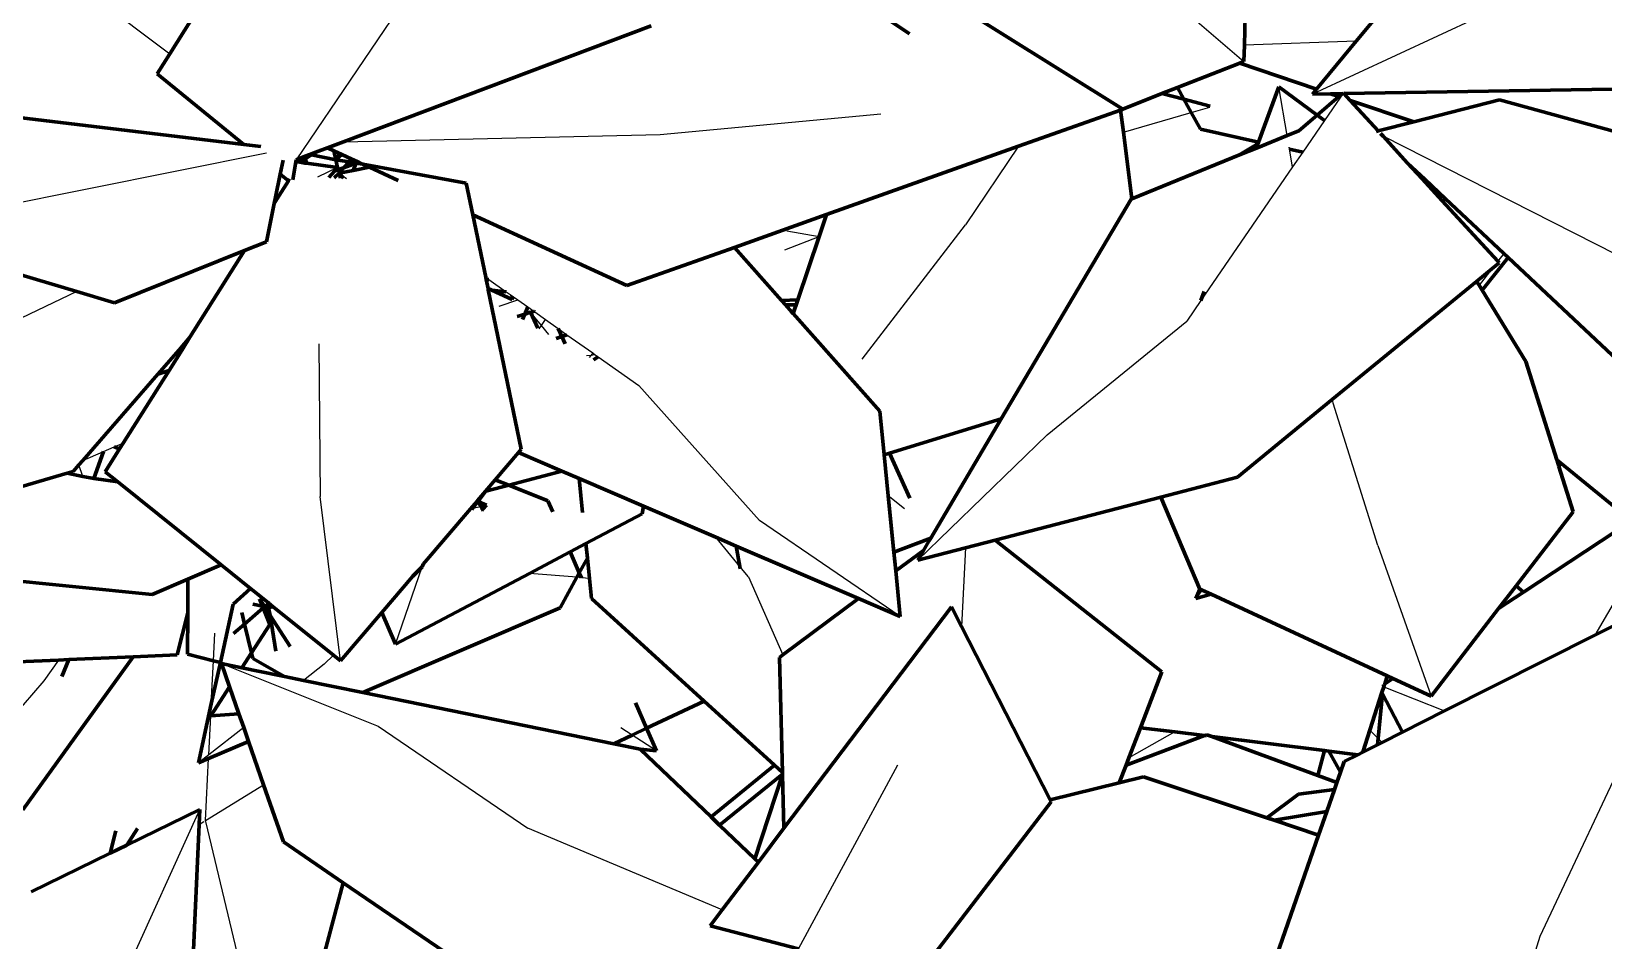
# Model space of a CAD drawing. Header units: millimetres. Extents: x 4307 to 31003, y 2809 to 20009.
# Drawn here: x 7468.9 to 7540.7, y 8093 to 8134.5 of the extents above; entities that cross this region are included whole.
import ezdxf

# ---------------------------------------------------------------- set-up
doc = ezdxf.new("R2010")
doc.units = ezdxf.units.MM
doc.layers.add('ProfileEdges', color=7, linetype='Continuous')

msp = doc.modelspace()

# ---------------------------------------------------------------- linework, layer by layer
for p, q in [((7516.222, 8140.086), (7524.272, 8133.152)), ((7542.339, 8138.605), (7527.407, 8131.667)), ((7469.377, 8137.891), (7475.18, 8133.501)), ((7485.595, 8135.516), (7480.952, 8128.672)), ((7529.408, 8134.086), (7524.295, 8133.911)), ((7526.245, 8129.775), (7525.861, 8132.003)), ((7528.682, 8131.529), (7527.951, 8130.464)), ((7528.793, 8131.69), (7528.682, 8131.529)), ((7497.587, 8129.815), (7507.676, 8130.764)), ((7518.766, 8129.927), (7521.866, 8130.826)), ((7521.866, 8130.826), (7522.713, 8131.072)), ((7527.951, 8130.464), (7526.959, 8129.018)), ((7483.121, 8129.489), (7497.587, 8129.815)), ((7513.97, 8129.283), (7511.54, 8125.694)), ((7526.352, 8129.153), (7526.337, 8129.244)), ((7544.341, 8122.789), (7530.628, 8129.741)), ((7479.596, 8128.967), (7466.323, 8126.302)), ((7482.869, 8128.989), (7482.775, 8128.665)), ((7526.493, 8128.339), (7526.352, 8129.153)), ((7526.959, 8129.018), (7526.493, 8128.339)), ((7482.85, 8128.307), (7481.93, 8127.87)), ((7482.927, 8128.054), (7483.258, 8127.818)), ((7526.493, 8128.339), (7522.306, 8122.239)), ((7480.186, 8127.041), (7480.011, 8126.958)), ((7506.821, 8119.56), (7511.54, 8125.694)), ((7503.289, 8124.545), (7504.863, 8125.163)), ((7503.377, 8125.428), (7504.863, 8125.163)), ((7536.154, 8124.385), (7535.874, 8124.029)), ((7535.601, 8123.681), (7535.016, 8122.936)), ((7489.617, 8123.309), (7489.769, 8123.201)), ((7489.769, 8123.201), (7490.558, 8122.641)), ((7470.934, 8122.646), (7465.008, 8119.83)), ((7490.231, 8121.98), (7491.082, 8122.27)), ((7490.558, 8122.641), (7490.743, 8122.51)), ((7490.743, 8122.51), (7490.829, 8122.286)), ((7490.743, 8122.51), (7490.891, 8122.405)), ((7490.891, 8122.405), (7491.082, 8122.27)), ((7491.082, 8122.27), (7491.545, 8121.941)), ((7522.306, 8122.239), (7521.66, 8121.298)), ((7491.545, 8121.941), (7491.819, 8121.746)), ((7492.167, 8121.097), (7491.663, 8121.709)), ((7491.86, 8121.718), (7492.35, 8121.37)), ((7492.167, 8121.097), (7492.35, 8121.37)), ((7492.35, 8121.37), (7492.925, 8120.962)), ((7503.609, 8121.711), (7503.751, 8121.865)), ((7515.273, 8116.103), (7521.66, 8121.298)), ((7492.062, 8120.938), (7492.167, 8121.097)), ((7492.507, 8120.684), (7492.167, 8121.097)), ((7492.925, 8120.962), (7493.328, 8120.676)), ((7493.328, 8120.676), (7494.509, 8119.839)), ((7475.603, 8119.987), (7475.739, 8119.985)), ((7481.994, 8120.26), (7482.059, 8113.278)), ((7494.425, 8119.729), (7494.231, 8119.703)), ((7494.425, 8119.729), (7494.352, 8119.634)), ((7494.509, 8119.839), (7494.425, 8119.729)), ((7494.625, 8119.757), (7494.425, 8119.729)), ((7494.509, 8119.839), (7494.625, 8119.757)), ((7494.625, 8119.757), (7494.765, 8119.657)), ((7494.765, 8119.657), (7496.611, 8118.348)), ((7502.136, 8112.184), (7496.611, 8118.348)), ((7528.355, 8117.551), (7528.325, 8117.723)), ((7530.391, 8111.039), (7528.355, 8117.551)), ((7472.145, 8115.337), (7472.645, 8115.551)), ((7472.645, 8115.551), (7473.056, 8115.727)), ((7515.273, 8116.103), (7509.365, 8110.377)), ((7471.202, 8114.934), (7472.145, 8115.337)), ((7471.2, 8114.197), (7471.018, 8114.722)), ((7489.689, 8113.544), (7489.303, 8113.04)), ((7490.054, 8114.047), (7489.689, 8113.544)), ((7482.987, 8105.776), (7482.059, 8113.278)), ((7488.926, 8112.726), (7489.092, 8112.764)), ((7489.092, 8112.764), (7489.011, 8112.659)), ((7489.303, 8113.04), (7489.092, 8112.764)), ((7489.092, 8112.764), (7489.394, 8112.833)), ((7489.394, 8112.833), (7489.659, 8112.894)), ((7508.762, 8112.717), (7508.018, 8113.319)), ((7508.565, 8107.796), (7502.136, 8112.184)), ((7501.234, 8110.084), (7500.134, 8111.42)), ((7511.548, 8110.942), (7511.358, 8107.35)), ((7530.391, 8111.039), (7532.822, 8104.16)), ((7485.503, 8106.54), (7486.717, 8110.065)), ((7486.599, 8109.948), (7486.574, 8109.974)), ((7501.623, 8109.611), (7501.234, 8110.084)), ((7542.04, 8109.912), (7540.306, 8106.952)), ((7493.783, 8109.59), (7491.62, 8109.769)), ((7493.99, 8109.573), (7493.783, 8109.59)), ((7494.361, 8109.542), (7493.99, 8109.573)), ((7501.623, 8109.611), (7503.201, 8106.054)), ((7537.809, 8093.196), (7545.527, 8109.587)), ((7522.356, 8109.008), (7522.068, 8108.617)), ((7477.176, 8105.78), (7477.239, 8107.033)), ((7470.091, 8105.811), (7469.428, 8104.857)), ((7477.078, 8103.809), (7477.176, 8105.78)), ((7477.544, 8105.647), (7484.698, 8102.791)), ((7482.242, 8105.621), (7481.298, 8104.88)), ((7482.242, 8105.621), (7482.661, 8106.037)), ((7469.428, 8104.857), (7468.014, 8103.217)), ((7530.66, 8104.589), (7533.445, 8103.488)), ((7477.051, 8103.265), (7477.078, 8103.809)), ((7476.962, 8101.481), (7477.051, 8103.265)), ((7478.558, 8102.732), (7476.962, 8101.481)), ((7484.698, 8102.791), (7491.548, 8098.125)), ((7496.311, 8102.383), (7495.792, 8102.72)), ((7530.407, 8102.232), (7530.031, 8102.614)), ((7497.422, 8101.661), (7496.311, 8102.383)), ((7521.114, 8102.525), (7519.015, 8101.345)), ((7530.589, 8102.046), (7530.407, 8102.232)), ((7476.962, 8101.481), (7476.488, 8101.11)), ((7476.812, 8098.477), (7476.953, 8101.309)), ((7503.914, 8092.614), (7508.449, 8101.017)), ((7476.812, 8098.477), (7479.469, 8100.112)), ((7470.182, 8084.923), (7476.547, 8098.984)), ((7476.517, 8098.296), (7476.73, 8098.427)), ((7476.81, 8098.435), (7476.812, 8098.477)), ((7476.81, 8098.435), (7478.332, 8092.071)), ((7500.431, 8094.395), (7491.548, 8098.125)), ((7535.52, 8085.876), (7537.809, 8093.196))]:
    msp.add_line(p, q)
at = {"layer": 'ProfileEdges', "lineweight": 211}
for p, q in [((7534.031, 8139.675), (7529.408, 8134.086)), ((7518.738, 8130.978), (7506.142, 8138.857)), ((7478.152, 8138.248), (7475.18, 8133.501)), ((7505.139, 8137.005), (7508.984, 8134.415)), ((7524.295, 8133.911), (7524.335, 8135.251)), ((7483.121, 8129.489), (7497.188, 8134.793)), ((7475.18, 8133.501), (7474.609, 8132.589)), ((7524.272, 8133.152), (7524.295, 8133.911)), ((7529.408, 8134.086), (7527.595, 8131.894)), ((7521.229, 8131.964), (7524.079, 8133.076)), ((7524.079, 8133.076), (7524.272, 8133.152)), ((7524.079, 8133.076), (7527.595, 8131.894)), ((7474.609, 8132.589), (7478.56, 8129.366)), ((7518.738, 8130.978), (7520.525, 8131.689)), ((7520.525, 8131.689), (7521.229, 8131.964)), ((7520.525, 8131.689), (7521.526, 8131.432)), ((7521.229, 8131.964), (7521.526, 8131.432)), ((7521.526, 8131.432), (7522.734, 8131.122)), ((7521.526, 8131.432), (7521.866, 8130.826)), ((7525.861, 8132.003), (7524.939, 8129.47)), ((7527.621, 8130.707), (7525.861, 8132.003)), ((7527.595, 8131.894), (7527.407, 8131.667)), ((7527.407, 8131.667), (7528.232, 8131.681)), ((7528.616, 8131.552), (7527.621, 8130.707)), ((7528.232, 8131.681), (7528.793, 8131.69)), ((7528.232, 8131.681), (7528.616, 8131.552)), ((7528.793, 8131.69), (7528.616, 8131.552)), ((7528.616, 8131.552), (7528.682, 8131.529)), ((7528.812, 8131.719), (7528.793, 8131.69)), ((7528.838, 8131.691), (7528.812, 8131.719)), ((7528.838, 8131.691), (7542.065, 8131.915)), ((7529.122, 8131.381), (7528.838, 8131.691)), ((7529.122, 8131.381), (7532.043, 8130.4)), ((7530.407, 8129.982), (7529.122, 8131.381)), ((7535.955, 8131.399), (7532.043, 8130.4)), ((7543.637, 8129.29), (7535.955, 8131.399)), ((7478.56, 8129.366), (7467.122, 8130.731)), ((7513.97, 8129.283), (7518.636, 8130.941)), ((7518.636, 8130.941), (7518.738, 8130.978)), ((7518.766, 8129.927), (7518.636, 8130.941)), ((7521.866, 8130.826), (7522.293, 8130.063)), ((7527.621, 8130.707), (7526.776, 8129.991)), ((7527.951, 8130.464), (7527.621, 8130.707)), ((7519.155, 8126.882), (7518.766, 8129.927)), ((7522.293, 8130.063), (7524.939, 8129.47)), ((7526.776, 8129.991), (7526.245, 8129.775)), ((7530.407, 8129.982), (7530.319, 8129.96)), ((7532.043, 8130.4), (7530.407, 8129.982)), ((7479.341, 8129.273), (7478.56, 8129.366)), ((7481.856, 8129.013), (7482.384, 8129.212)), ((7482.384, 8129.212), (7483.121, 8129.489)), ((7482.384, 8129.212), (7482.684, 8129.074)), ((7505.2, 8126.165), (7513.97, 8129.283)), ((7524.068, 8128.886), (7524.912, 8129.396)), ((7524.841, 8129.202), (7524.068, 8128.886)), ((7526.245, 8129.775), (7524.841, 8129.202)), ((7524.912, 8129.396), (7524.841, 8129.202)), ((7524.939, 8129.47), (7524.912, 8129.396)), ((7530.628, 8129.741), (7530.507, 8129.873)), ((7531.751, 8128.519), (7530.628, 8129.741)), ((7480.225, 8128.007), (7480.357, 8128.65)), ((7480.798, 8127.744), (7480.936, 8128.577)), ((7480.936, 8128.577), (7480.952, 8128.672)), ((7481.118, 8128.551), (7480.936, 8128.577)), ((7480.952, 8128.672), (7481.294, 8128.801)), ((7481.318, 8128.676), (7481.118, 8128.551)), ((7481.348, 8128.519), (7481.118, 8128.551)), ((7481.294, 8128.801), (7481.363, 8128.827)), ((7481.318, 8128.676), (7481.294, 8128.801)), ((7481.387, 8128.72), (7481.318, 8128.676)), ((7481.348, 8128.519), (7481.318, 8128.676)), ((7481.435, 8128.506), (7481.348, 8128.519)), ((7481.363, 8128.827), (7481.576, 8128.907)), ((7481.363, 8128.827), (7481.387, 8128.72)), ((7481.662, 8128.891), (7481.387, 8128.72)), ((7481.387, 8128.72), (7481.435, 8128.506)), ((7482.85, 8128.307), (7481.435, 8128.506)), ((7481.576, 8128.907), (7481.856, 8129.013)), ((7481.662, 8128.891), (7481.576, 8128.907)), ((7481.856, 8129.013), (7481.662, 8128.891)), ((7482.775, 8128.665), (7481.662, 8128.891)), ((7482.684, 8129.074), (7482.869, 8128.989)), ((7482.684, 8129.074), (7482.775, 8128.665)), ((7482.775, 8128.665), (7483.048, 8128.906)), ((7483.382, 8128.578), (7482.775, 8128.665)), ((7482.85, 8128.307), (7482.775, 8128.665)), ((7482.869, 8128.989), (7483.048, 8128.906)), ((7483.048, 8128.906), (7483.495, 8128.701)), ((7483.382, 8128.578), (7483.127, 8128.303)), ((7483.704, 8128.514), (7483.127, 8128.303)), ((7483.495, 8128.701), (7483.382, 8128.578)), ((7483.704, 8128.514), (7483.382, 8128.578)), ((7483.495, 8128.701), (7483.737, 8128.589)), ((7483.704, 8128.514), (7483.556, 8128.177)), ((7483.737, 8128.589), (7483.704, 8128.514)), ((7483.814, 8128.554), (7483.704, 8128.514)), ((7484.009, 8128.464), (7483.704, 8128.514)), ((7483.737, 8128.589), (7483.814, 8128.554)), ((7483.814, 8128.554), (7484.009, 8128.464)), ((7524.068, 8128.886), (7519.155, 8126.882)), ((7526.352, 8129.153), (7526.959, 8129.018)), ((7531.751, 8128.519), (7532.555, 8127.764)), ((7532.416, 8127.795), (7531.751, 8128.519)), ((7480.011, 8126.958), (7480.225, 8128.007)), ((7480.225, 8128.007), (7480.601, 8127.7)), ((7480.657, 8127.789), (7480.601, 8127.7)), ((7482.452, 8127.85), (7482.715, 8128.152)), ((7482.927, 8128.054), (7482.699, 8127.84)), ((7482.715, 8128.152), (7482.85, 8128.307)), ((7482.894, 8128.217), (7482.715, 8128.152)), ((7482.894, 8128.217), (7482.85, 8128.307)), ((7483.127, 8128.303), (7482.894, 8128.217)), ((7482.926, 8128.086), (7482.894, 8128.217)), ((7482.927, 8128.054), (7482.926, 8128.086)), ((7483.127, 8128.303), (7482.927, 8128.054)), ((7483.556, 8128.177), (7482.927, 8128.054)), ((7482.927, 8128.054), (7483.127, 8127.824)), ((7482.989, 8127.829), (7482.927, 8128.054)), ((7484.313, 8128.324), (7483.556, 8128.177)), ((7488.727, 8127.605), (7484.009, 8128.464)), ((7484.009, 8128.464), (7484.313, 8128.324)), ((7484.313, 8128.324), (7485.613, 8127.727)), ((7532.416, 8127.795), (7532.555, 8127.764)), ((7533.338, 8126.791), (7532.416, 8127.795)), ((7532.555, 8127.764), (7533.487, 8126.889)), ((7480.186, 8127.041), (7479.953, 8126.671)), ((7480.601, 8127.7), (7480.186, 8127.041)), ((7489.027, 8126.156), (7488.727, 8127.605)), ((7479.595, 8124.917), (7479.953, 8126.671)), ((7479.953, 8126.671), (7480.011, 8126.958)), ((7519.119, 8126.868), (7513.181, 8116.827)), ((7519.155, 8126.882), (7519.119, 8126.868)), ((7533.487, 8126.889), (7533.338, 8126.791)), ((7535.874, 8124.029), (7533.338, 8126.791)), ((7533.487, 8126.889), (7536.154, 8124.385)), ((7458.832, 8126.237), (7470.934, 8122.646)), ((7489.027, 8126.156), (7496.068, 8122.918)), ((7489.617, 8123.309), (7489.027, 8126.156)), ((7500.985, 8124.666), (7505.2, 8126.165)), ((7505.2, 8126.165), (7504.863, 8125.163)), ((7478.595, 8124.516), (7479.595, 8124.917)), ((7504.863, 8125.163), (7503.887, 8122.27)), ((7472.656, 8122.135), (7478.595, 8124.516)), ((7478.595, 8124.516), (7476.1, 8120.557)), ((7496.068, 8122.918), (7500.985, 8124.666)), ((7503.144, 8122.235), (7500.985, 8124.666)), ((7536.343, 8124.208), (7535.156, 8122.708)), ((7536.154, 8124.385), (7536.343, 8124.208)), ((7536.343, 8124.208), (7541.842, 8119.046)), ((7534.907, 8123.113), (7535.601, 8123.681)), ((7535.601, 8123.681), (7535.939, 8123.958)), ((7535.939, 8123.958), (7535.874, 8124.029)), ((7489.639, 8123.203), (7489.617, 8123.309)), ((7489.769, 8123.201), (7489.639, 8123.203)), ((7489.724, 8122.792), (7489.639, 8123.203)), ((7489.724, 8122.792), (7489.902, 8122.711)), ((7489.737, 8122.728), (7489.724, 8122.792)), ((7489.902, 8122.711), (7489.737, 8122.728)), ((7491.246, 8115.442), (7489.737, 8122.728)), ((7528.325, 8117.723), (7534.907, 8123.113)), ((7535.016, 8122.936), (7534.907, 8123.113)), ((7535.156, 8122.708), (7535.016, 8122.936)), ((7470.934, 8122.646), (7472.656, 8122.135)), ((7490.558, 8122.641), (7489.902, 8122.711)), ((7489.902, 8122.711), (7490.829, 8122.286)), ((7490.829, 8122.286), (7490.891, 8122.405)), ((7503.887, 8122.27), (7503.144, 8122.235)), ((7503.324, 8122.033), (7503.144, 8122.235)), ((7503.324, 8122.033), (7503.809, 8122.037)), ((7503.609, 8121.711), (7503.324, 8122.033)), ((7503.809, 8122.037), (7503.751, 8121.865)), ((7503.887, 8122.27), (7503.809, 8122.037)), ((7522.455, 8122.649), (7522.306, 8122.239)), ((7537.157, 8119.451), (7535.156, 8122.708)), ((7491.053, 8121.512), (7491.407, 8121.62)), ((7491.3, 8121.371), (7491.407, 8121.62)), ((7491.407, 8121.62), (7491.545, 8121.941)), ((7491.407, 8121.62), (7491.663, 8121.709)), ((7491.663, 8121.709), (7491.703, 8121.711)), ((7491.663, 8121.709), (7492.005, 8120.97)), ((7491.703, 8121.711), (7491.819, 8121.746)), ((7491.86, 8121.718), (7491.819, 8121.746)), ((7503.674, 8121.638), (7503.609, 8121.711)), ((7503.751, 8121.865), (7503.674, 8121.638)), ((7507.636, 8117.178), (7503.674, 8121.638)), ((7493.098, 8120.592), (7492.836, 8120.497)), ((7492.925, 8120.962), (7493.098, 8120.592)), ((7493.328, 8120.676), (7493.098, 8120.592)), ((7493.098, 8120.592), (7493.254, 8120.259)), ((7474.634, 8118.874), (7475.603, 8119.987)), ((7475.739, 8119.985), (7475.145, 8119.042)), ((7475.603, 8119.987), (7476.1, 8120.557)), ((7476.1, 8120.557), (7475.739, 8119.985)), ((7494.552, 8119.52), (7494.765, 8119.657)), ((7538.574, 8114.953), (7537.157, 8119.451)), ((7471.202, 8114.934), (7474.634, 8118.874)), ((7475.145, 8119.042), (7473.056, 8115.727)), ((7474.634, 8118.874), (7475.145, 8119.042)), ((7523.974, 8114.16), (7528.325, 8117.723)), ((7507.834, 8115.182), (7507.636, 8117.178)), ((7508.076, 8115.256), (7513.181, 8116.827)), ((7513.181, 8116.827), (7509.96, 8111.382)), ((7472.645, 8115.551), (7472.885, 8115.456)), ((7473.056, 8115.727), (7472.885, 8115.456)), ((7471.018, 8114.722), (7471.202, 8114.934)), ((7472.145, 8115.337), (7471.705, 8114.112)), ((7472.885, 8115.456), (7472.227, 8114.411)), ((7490.054, 8114.047), (7491.12, 8115.295)), ((7491.12, 8115.295), (7491.246, 8115.442)), ((7491.12, 8115.295), (7493.105, 8114.442)), ((7507.834, 8115.182), (7508.076, 8115.256)), ((7508.018, 8113.319), (7507.834, 8115.182)), ((7508.997, 8113.201), (7508.076, 8115.256)), ((7538.574, 8114.953), (7538.742, 8114.816)), ((7538.667, 8114.657), (7538.574, 8114.953)), ((7468.423, 8113.734), (7470.491, 8114.345)), ((7470.491, 8114.345), (7470.758, 8114.424)), ((7471.2, 8114.197), (7470.491, 8114.345)), ((7470.758, 8114.424), (7471.018, 8114.722)), ((7471.705, 8114.112), (7471.2, 8114.197)), ((7472.803, 8113.948), (7471.705, 8114.112)), ((7472.227, 8114.411), (7472.803, 8113.948)), ((7490.67, 8113.802), (7493.105, 8114.442)), ((7493.105, 8114.442), (7493.888, 8114.105)), ((7493.888, 8114.105), (7494.049, 8112.548)), ((7493.888, 8114.105), (7496.836, 8112.838)), ((7520.471, 8113.252), (7523.974, 8114.16)), ((7538.667, 8114.657), (7538.742, 8114.816)), ((7539.322, 8112.579), (7538.667, 8114.657)), ((7538.742, 8114.816), (7541.967, 8112.19)), ((7472.803, 8113.948), (7477.525, 8110.159)), ((7489.241, 8113.095), (7489.606, 8113.522)), ((7489.606, 8113.522), (7490.054, 8114.047)), ((7489.606, 8113.522), (7489.689, 8113.544)), ((7489.689, 8113.544), (7490.67, 8113.802)), ((7490.67, 8113.802), (7490.054, 8114.047)), ((7492.465, 8113.088), (7490.67, 8113.802)), ((7486.76, 8110.191), (7488.926, 8112.726)), ((7488.926, 8112.726), (7489.222, 8113.073)), ((7489.222, 8113.073), (7489.241, 8113.095)), ((7489.264, 8113.056), (7489.222, 8113.073)), ((7489.264, 8113.056), (7489.241, 8113.095)), ((7489.303, 8113.04), (7489.264, 8113.056)), ((7489.659, 8112.894), (7489.303, 8113.04)), ((7489.394, 8112.833), (7489.303, 8113.04)), ((7489.479, 8112.688), (7489.394, 8112.833)), ((7489.445, 8112.649), (7489.479, 8112.688)), ((7489.479, 8112.688), (7489.659, 8112.894)), ((7489.503, 8112.648), (7489.479, 8112.688)), ((7492.686, 8112.578), (7492.465, 8113.088)), ((7496.772, 8112.488), (7496.836, 8112.838)), ((7496.836, 8112.838), (7500.134, 8111.42)), ((7508.273, 8110.743), (7508.018, 8113.319)), ((7512.897, 8111.291), (7520.471, 8113.252)), ((7520.471, 8113.252), (7522.257, 8109.054)), ((7494.197, 8111.129), (7496.772, 8112.488)), ((7536.709, 8109.194), (7539.322, 8112.579)), ((7541.965, 8112.153), (7537.054, 8108.916)), ((7500.134, 8111.42), (7501.066, 8111.02)), ((7508.273, 8110.743), (7509.834, 8111.334)), ((7509.876, 8111.24), (7509.629, 8110.822)), ((7509.834, 8111.334), (7509.96, 8111.382)), ((7509.876, 8111.24), (7509.834, 8111.334)), ((7509.96, 8111.382), (7509.876, 8111.24)), ((7511.548, 8110.942), (7512.897, 8111.291)), ((7520.516, 8105.279), (7512.897, 8111.291)), ((7491.62, 8109.769), (7493.479, 8110.75)), ((7493.479, 8110.75), (7494.197, 8111.129)), ((7493.894, 8109.792), (7493.479, 8110.75)), ((7494.197, 8111.129), (7494.265, 8110.47)), ((7501.066, 8111.02), (7501.234, 8110.084)), ((7501.066, 8111.02), (7506.656, 8108.617)), ((7508.358, 8109.879), (7508.273, 8110.743)), ((7509.629, 8110.822), (7508.358, 8109.879)), ((7509.365, 8110.377), (7511.548, 8110.942)), ((7509.629, 8110.822), (7509.365, 8110.377)), ((7463.65, 8109.883), (7474.37, 8108.803)), ((7475.998, 8109.503), (7477.525, 8110.159)), ((7477.525, 8110.159), (7478.863, 8109.085)), ((7486.293, 8109.644), (7486.599, 8109.948)), ((7486.599, 8109.948), (7486.717, 8110.065)), ((7486.717, 8110.065), (7486.76, 8110.191)), ((7493.783, 8109.59), (7493.894, 8109.792)), ((7493.894, 8109.792), (7494.265, 8110.47)), ((7493.99, 8109.573), (7493.894, 8109.792)), ((7494.265, 8110.47), (7494.361, 8109.542)), ((7501.234, 8110.084), (7501.252, 8109.982)), ((7508.565, 8107.796), (7508.358, 8109.879)), ((7474.37, 8108.803), (7475.998, 8109.503)), ((7475.998, 8109.503), (7475.998, 8107.975)), ((7478.863, 8109.085), (7478.073, 8108.367)), ((7478.863, 8109.085), (7479.686, 8108.425)), ((7484.872, 8107.982), (7486.293, 8109.644)), ((7485.503, 8106.54), (7491.62, 8109.769)), ((7493.02, 8108.195), (7493.783, 8109.59)), ((7494.361, 8109.542), (7494.457, 8108.62)), ((7535.913, 8108.163), (7536.709, 8109.194)), ((7537.054, 8108.916), (7536.709, 8109.194)), ((7545.527, 8109.587), (7540.306, 8106.952)), ((7478.073, 8108.367), (7477.491, 8105.699)), ((7478.98, 8108.368), (7479.421, 8108.269)), ((7479.517, 8108.245), (7479.287, 8108.603)), ((7479.421, 8108.269), (7479.287, 8108.603)), ((7479.517, 8108.245), (7479.707, 8108.408)), ((7479.686, 8108.425), (7479.688, 8108.209)), ((7479.686, 8108.425), (7479.707, 8108.408)), ((7479.707, 8108.408), (7479.908, 8108.247)), ((7494.457, 8108.62), (7499.598, 8103.939)), ((7506.656, 8108.617), (7503.201, 8106.054)), ((7506.656, 8108.617), (7508.565, 8107.796)), ((7522.257, 8109.054), (7522.068, 8108.617)), ((7522.068, 8108.617), (7522.769, 8108.817)), ((7522.257, 8109.054), (7522.356, 8109.008)), ((7522.356, 8109.008), (7522.769, 8108.817)), ((7522.769, 8108.817), (7530.82, 8105.088)), ((7537.054, 8108.916), (7535.913, 8108.163)), ((7475.52, 8106.051), (7475.998, 8107.975)), ((7475.998, 8107.975), (7475.997, 8106.082)), ((7478.472, 8107.978), (7478.599, 8107.454)), ((7478.599, 8107.454), (7479.453, 8108.19)), ((7479.421, 8108.269), (7479.517, 8108.245)), ((7479.453, 8108.19), (7479.421, 8108.269)), ((7479.453, 8108.19), (7479.517, 8108.245)), ((7479.755, 8107.437), (7479.453, 8108.19)), ((7479.517, 8108.245), (7479.688, 8108.209)), ((7479.775, 8107.841), (7479.517, 8108.245)), ((7479.688, 8108.209), (7479.908, 8108.247)), ((7479.688, 8108.209), (7479.775, 8107.841)), ((7479.775, 8107.841), (7480.025, 8106.217)), ((7480.682, 8106.428), (7479.775, 8107.841)), ((7479.908, 8108.247), (7482.661, 8106.037)), ((7482.987, 8105.776), (7484.872, 8107.982)), ((7483.998, 8104.329), (7493.02, 8108.195)), ((7484.872, 8107.982), (7485.503, 8106.54)), ((7510.902, 8108.241), (7503.251, 8098.124)), ((7511.358, 8107.35), (7510.902, 8108.241)), ((7532.822, 8104.16), (7535.913, 8108.163)), ((7478.098, 8107.023), (7478.599, 8107.454)), ((7478.599, 8107.454), (7478.917, 8106.144)), ((7478.917, 8106.144), (7479.755, 8107.437)), ((7515.418, 8099.425), (7511.358, 8107.35)), ((7540.306, 8106.952), (7533.445, 8103.488)), ((7462.977, 8105.496), (7470.091, 8105.811)), ((7470.091, 8105.811), (7470.573, 8105.832)), ((7470.244, 8105.061), (7470.573, 8105.832)), ((7470.573, 8105.832), (7473.501, 8105.961)), ((7473.501, 8105.961), (7470.854, 8102.29)), ((7473.501, 8105.961), (7475.52, 8106.051)), ((7475.997, 8106.082), (7477.176, 8105.78)), ((7477.491, 8105.699), (7477.078, 8103.809)), ((7477.176, 8105.78), (7477.491, 8105.699)), ((7477.491, 8105.699), (7477.544, 8105.647)), ((7477.544, 8105.647), (7477.911, 8104.592)), ((7477.544, 8105.647), (7478.472, 8105.458)), ((7478.472, 8105.458), (7478.917, 8106.144)), ((7478.917, 8106.144), (7478.981, 8105.881)), ((7478.981, 8105.881), (7480.182, 8105.199)), ((7482.661, 8106.037), (7482.987, 8105.776)), ((7503.201, 8106.054), (7503.039, 8105.934)), ((7503.039, 8105.934), (7503.182, 8100.676)), ((7480.196, 8105.105), (7478.472, 8105.458)), ((7480.182, 8105.199), (7480.196, 8105.105)), ((7480.182, 8105.199), (7480.429, 8105.058)), ((7480.429, 8105.058), (7480.196, 8105.105)), ((7481.298, 8104.88), (7480.429, 8105.058)), ((7483.998, 8104.329), (7481.298, 8104.88)), ((7519.54, 8102.721), (7520.516, 8105.279)), ((7530.705, 8104.73), (7530.82, 8105.088)), ((7531.071, 8104.971), (7530.705, 8104.73)), ((7530.82, 8105.088), (7531.071, 8104.971)), ((7531.071, 8104.971), (7532.822, 8104.16)), ((7477.051, 8103.265), (7477.911, 8104.592)), ((7477.911, 8104.592), (7478.343, 8103.349)), ((7495.471, 8101.985), (7483.998, 8104.329)), ((7530.031, 8102.614), (7530.575, 8104.322)), ((7530.606, 8104.264), (7530.407, 8102.232)), ((7530.575, 8104.322), (7530.66, 8104.589)), ((7530.575, 8104.322), (7530.606, 8104.264)), ((7530.606, 8104.264), (7531.516, 8102.515)), ((7530.692, 8104.687), (7530.647, 8104.692)), ((7530.647, 8104.692), (7530.66, 8104.589)), ((7530.66, 8104.589), (7530.692, 8104.687)), ((7530.705, 8104.73), (7530.692, 8104.687)), ((7477.078, 8103.809), (7476.488, 8101.11)), ((7478.343, 8103.349), (7477.051, 8103.265)), ((7478.343, 8103.349), (7478.558, 8102.732)), ((7496.973, 8102.696), (7496.47, 8103.855)), ((7496.973, 8102.696), (7499.598, 8103.939)), ((7499.598, 8103.939), (7502.82, 8101.005)), ((7533.445, 8103.488), (7531.516, 8102.515)), ((7478.558, 8102.732), (7478.78, 8102.092)), ((7496.311, 8102.383), (7496.973, 8102.696)), ((7497.422, 8101.661), (7496.973, 8102.696)), ((7519.015, 8101.345), (7519.54, 8102.721)), ((7519.54, 8102.721), (7521.114, 8102.525)), ((7529.708, 8101.601), (7530.031, 8102.614)), ((7470.854, 8102.29), (7468.457, 8098.965)), ((7470.854, 8102.29), (7470.817, 8102.339)), ((7476.953, 8101.309), (7478.78, 8102.092)), ((7478.78, 8102.092), (7479.469, 8100.112)), ((7495.471, 8101.985), (7496.311, 8102.383)), ((7496.68, 8101.738), (7495.471, 8101.985)), ((7522.464, 8102.357), (7518.886, 8101.008)), ((7521.114, 8102.525), (7522.464, 8102.357)), ((7522.577, 8102.4), (7522.464, 8102.357)), ((7522.464, 8102.357), (7522.562, 8102.345)), ((7522.809, 8102.314), (7522.577, 8102.4)), ((7522.809, 8102.314), (7527.956, 8101.674)), ((7527.648, 8100.534), (7522.809, 8102.314)), ((7530.378, 8101.94), (7529.708, 8101.601)), ((7530.407, 8102.232), (7530.378, 8101.94)), ((7530.589, 8102.046), (7530.378, 8101.94)), ((7531.516, 8102.515), (7530.589, 8102.046)), ((7476.488, 8101.11), (7476.953, 8101.309)), ((7496.68, 8101.738), (7497.422, 8101.661)), ((7499.922, 8098.642), (7496.68, 8101.738)), ((7518.886, 8101.008), (7519.015, 8101.345)), ((7527.648, 8100.534), (7527.956, 8101.674)), ((7527.956, 8101.674), (7528.151, 8101.65)), ((7528.691, 8100.691), (7528.151, 8101.65)), ((7528.151, 8101.65), (7529.477, 8101.485)), ((7528.859, 8101.173), (7528.691, 8100.691)), ((7529.477, 8101.485), (7528.859, 8101.173)), ((7529.708, 8101.601), (7529.477, 8101.485)), ((7499.922, 8098.642), (7502.82, 8101.005)), ((7500.311, 8098.27), (7503.184, 8100.603)), ((7503.185, 8100.575), (7501.926, 8096.728)), ((7502.82, 8101.005), (7503.182, 8100.676)), ((7503.182, 8100.676), (7503.184, 8100.603)), ((7503.184, 8100.603), (7503.185, 8100.575)), ((7503.185, 8100.575), (7503.251, 8098.124)), ((7518.577, 8100.2), (7518.886, 8101.008)), ((7519.675, 8100.469), (7518.577, 8100.2)), ((7525.319, 8098.601), (7519.675, 8100.469)), ((7528.523, 8100.212), (7527.648, 8100.534)), ((7528.691, 8100.691), (7528.523, 8100.212)), ((7479.469, 8100.112), (7480.376, 8097.501)), ((7518.577, 8100.2), (7515.418, 8099.425)), ((7528.411, 8099.89), (7526.76, 8099.677)), ((7528.411, 8099.89), (7528.061, 8098.889)), ((7528.523, 8100.212), (7528.411, 8099.89)), ((7509.641, 8091.747), (7515.465, 8099.332)), ((7515.465, 8099.332), (7515.418, 8099.425)), ((7526.76, 8099.677), (7525.319, 8098.601)), ((7476.547, 8098.984), (7473.223, 8097.36)), ((7476.097, 8088.732), (7476.517, 8098.296)), ((7476.517, 8098.296), (7476.547, 8098.984)), ((7500.311, 8098.27), (7499.922, 8098.642)), ((7525.65, 8098.492), (7525.319, 8098.601)), ((7528.061, 8098.889), (7525.65, 8098.492)), ((7527.687, 8097.817), (7525.65, 8098.492)), ((7528.061, 8098.889), (7527.687, 8097.817)), ((7472.458, 8096.986), (7472.72, 8098.007)), ((7473.223, 8097.36), (7473.71, 8098.111)), ((7501.926, 8096.728), (7500.311, 8098.27)), ((7503.251, 8098.124), (7502.082, 8096.578)), ((7527.687, 8097.817), (7525.769, 8092.323)), ((7472.458, 8096.986), (7468.848, 8095.221)), ((7473.223, 8097.36), (7472.458, 8096.986)), ((7480.376, 8097.501), (7483.105, 8095.639)), ((7502.082, 8096.578), (7500.431, 8094.395)), ((7502.082, 8096.578), (7501.926, 8096.728)), ((7481.778, 8090.642), (7483.105, 8095.639)), ((7483.105, 8095.639), (7487.731, 8092.482)), ((7500.431, 8094.395), (7499.88, 8093.666)), ((7499.88, 8093.666), (7503.914, 8092.614))]:
    msp.add_line(p, q, dxfattribs=at)

doc.saveas('drawing.dxf')
